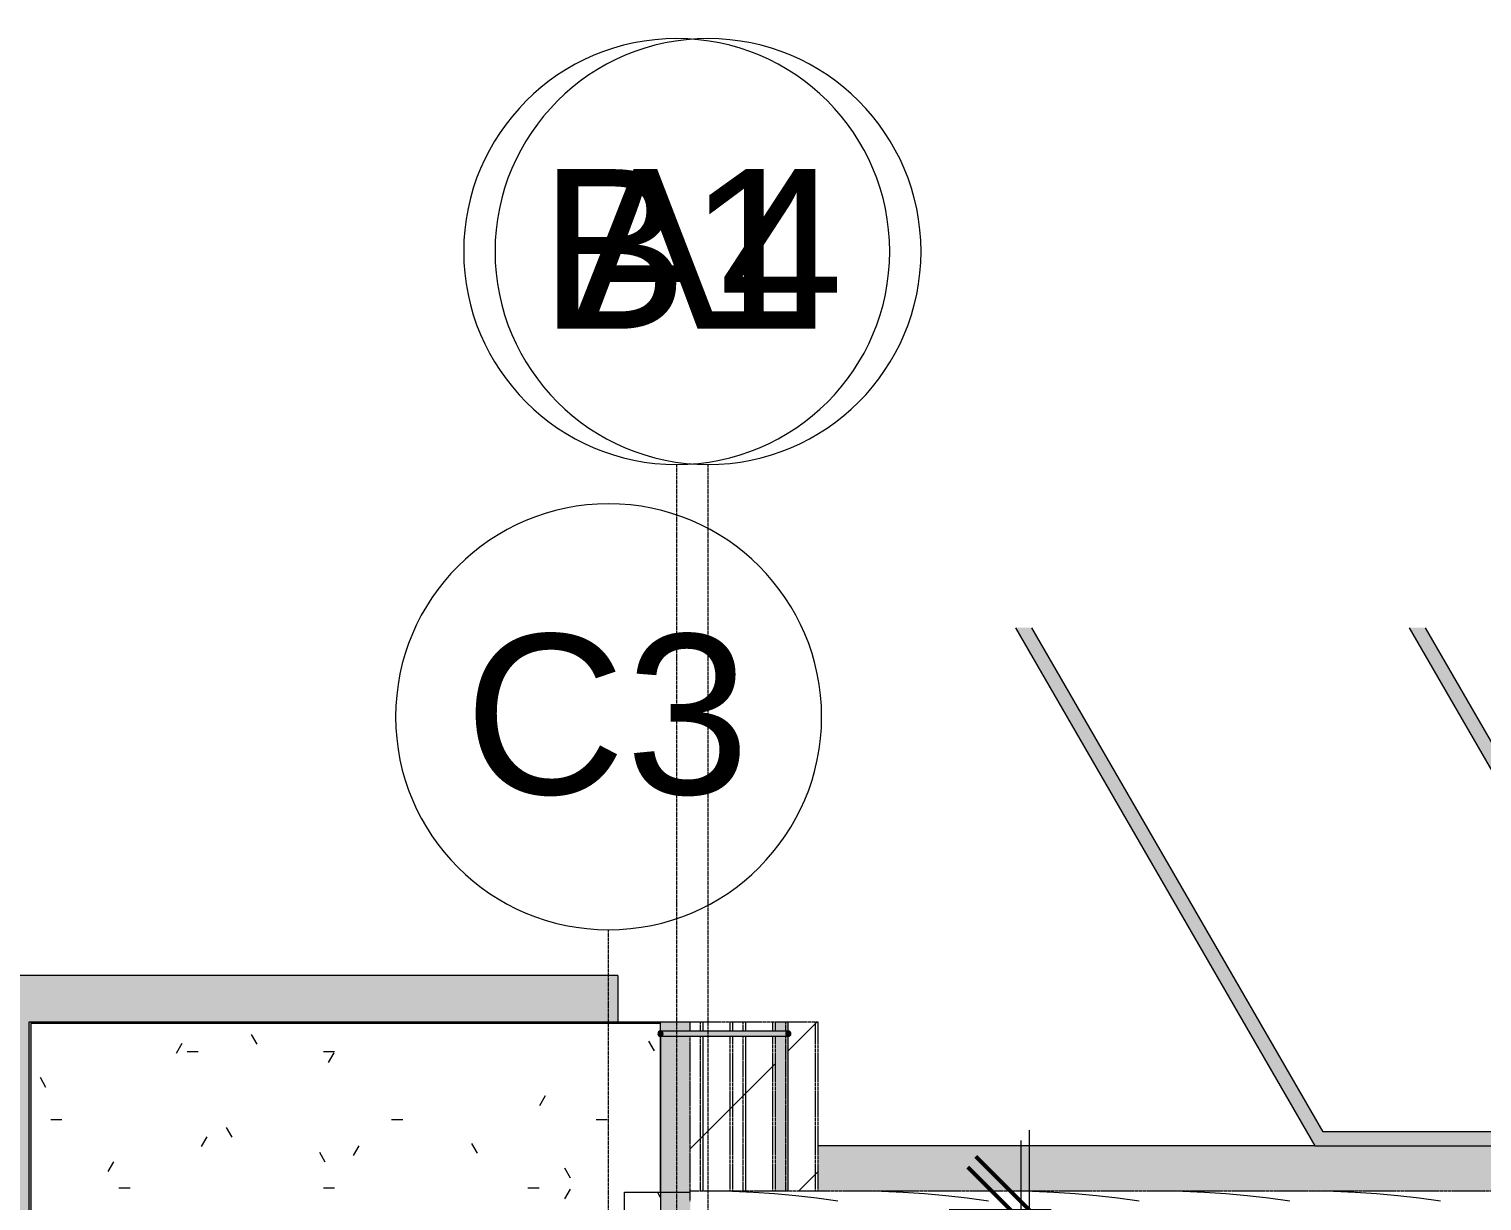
# Model space of a CAD drawing. Header units: inches. Extents: x -4124 to 1943, y 10204 to 12096.
# Drawn here: x -3212.5 to -2803.2, y 11765.9 to 12096.1 of the extents above; entities that cross this region are included whole.
import ezdxf

# ---------------------------------------------------------------- set-up
doc = ezdxf.new("R2010")
doc.units = ezdxf.units.IN
doc.header["$MEASUREMENT"] = 0
for name, pattern in [('Demolished', [0.1875, 0.125, -0.0625]), ('Grid Line 1_2_', [0.875, 0.5, -0.125, 0.125, -0.125]), ('Overhead 1_16_', [0.101562, 0.0625, -0.039062])]:
    doc.linetypes.add(name, pattern=pattern)
for name, color, linetype, lineweight in [('A-ANNO-DIMS', 211, 'Continuous', 9), ('A-ANNO-DIMS-240', 211, 'Continuous', 9), ('A-FLOR-HRAL', 11, 'Demolished', 9), ('A-ROOF', 132, 'Demolished', 9), ('A-ROOF-PATT', 132, 'Demolished', 9), ('C-BLDG-PADS', 91, 'Continuous', 9), ('C-PRKG', 3, 'Continuous', 9), ('S-FNDN', 32, 'Continuous', 9), ('S-GRID', 1, 'Continuous', 9), ('S-GRID-IDEN', 1, 'Continuous', 9), ('S-STRS', 31, 'Demolished', 9)]:
    doc.layers.add(name, color=color, linetype=linetype, lineweight=lineweight)
doc.styles.add('Arial', font='arial.ttf', dxfattribs={"height": 45})
doc.styles.add('Century Gothic_1', font='ufonts.com_century-gothic.ttf', dxfattribs={"height": 22.5})
doc.dimstyles.new('OD__1__Tol__', dxfattribs={"dimscale": 12, "dimtxt": 23.493786, "dimasz": 2.5, "dimexe": 1.875, "dimexo": 1.25, "dimgap": 0.3125, "dimtad": 1, "dimdec": 0, "dimzin": 3, "dimdsep": 46, "dimlunit": 4, "dimtxsty": 'Century Gothic_1', "dimblk1": 'OBLIQUE', "dimblk2": 'OBLIQUE', "dimsah": 1, "dimcen": 0.09, "dimdle": 1.875, "dimazin": 0, "dimtfac": 1, "dimtdec": 4, "dimtix": 1, "dimtmove": 0, "dimatfit": 3, "dimfxl": 1, "dimtvp": 1, "dimtfill": 1, "dimfrac": 2, "dimtolj": 1, "dimtzin": 0, "dimarcsym": 2})
pattern_1 = [(45, (0, 0), (-21.2132, 21.2132), [])]

# ---------------------------------------------------------------- blocks, each defined once
blk = doc.blocks.new('FP_15-DEMO PLAN - 1ST FLOOR')
at = {"layer": 'A-ROOF', "color": 10}
blk.add_line((-1585.45, 11768.64), (-3026.2, 11768.64), dxfattribs=at)
at = {"layer": 'A-ROOF-PATT', "color": 20, "linetype": 'Continuous'}
for p, q in [((-3020.26, 11768.75), (-3014.32, 11768.64)), ((-3014.32, 11768.64), (-3008.37, 11768.4)), ((-3008.37, 11768.4), (-3002.43, 11768)), ((-3002.43, 11768), (-2996.48, 11767.47)), ((-2996.48, 11767.47), (-2990.54, 11766.79)), ((-2990.54, 11766.79), (-2984.59, 11765.97)), ((-2978.28, 11768.75), (-2972.26, 11768.66)), ((-2972.26, 11768.66), (-2966.24, 11768.41)), ((-2966.24, 11768.41), (-2960.22, 11768.02)), ((-2960.22, 11768.02), (-2954.2, 11767.48)), ((-2954.2, 11767.48), (-2948.19, 11766.8)), ((-2948.19, 11766.8), (-2942.17, 11765.97)), ((-2935.85, 11768.75), (-2929.83, 11768.66)), ((-2929.83, 11768.66), (-2923.81, 11768.41)), ((-2923.81, 11768.41), (-2917.8, 11768.02)), ((-2917.8, 11768.02), (-2911.78, 11767.48)), ((-2911.78, 11767.48), (-2905.76, 11766.8)), ((-2905.76, 11766.8), (-2899.74, 11765.97)), ((-2893.42, 11768.75), (-2887.41, 11768.66)), ((-2887.41, 11768.66), (-2881.39, 11768.41)), ((-2881.39, 11768.41), (-2875.37, 11768.02)), ((-2875.37, 11768.02), (-2869.35, 11767.48)), ((-2869.35, 11767.48), (-2863.33, 11766.8)), ((-2863.33, 11766.8), (-2857.32, 11765.97)), ((-2851, 11768.75), (-2844.98, 11768.66)), ((-2844.98, 11768.66), (-2838.96, 11768.41)), ((-2838.96, 11768.41), (-2832.94, 11768.02)), ((-2832.94, 11768.02), (-2826.93, 11767.48)), ((-2826.93, 11767.48), (-2820.91, 11766.8)), ((-2820.91, 11766.8), (-2814.89, 11765.97)), ((-2808.57, 11768.75), (-2802.55, 11768.66))]:
    blk.add_line(p, q, dxfattribs=at)
blk = doc.blocks.new('Railing - Lapeyre - 1 1_2_ Post-1355956-DEMO PLAN - 1ST FLOOR')
at = {"layer": 'A-FLOR-HRAL', "linetype": 'Continuous'}
blk.add_hatch(color=254, dxfattribs=at).paths.add_polyline_path([(0.72, -0.19), (0.72, 0.19), (0.37, 0.65), (0, 0.75), (-0.53, 0.53), (-0.75, 0), (-0.72, -0.19), (-0.38, -0.65), (0, -0.75), (0.53, -0.53)], flags=0)
for start, end in [(360, 180), (180, 360)]:
    blk.add_arc((0, 0), 0.75, start, end, dxfattribs=at)
blk = doc.blocks.new('Railing - Lapeyre - 1 1_2_ Post-1355958-DEMO PLAN - 1ST FLOOR')
at = {"layer": 'A-FLOR-HRAL', "linetype": 'Continuous'}
blk.add_hatch(color=254, dxfattribs=at).paths.add_polyline_path([(0.72, -0.19), (0.72, 0.19), (0.37, 0.65), (0, 0.75), (-0.53, 0.53), (-0.75, 0), (-0.72, -0.19), (-0.38, -0.65), (0, -0.75), (0.53, -0.53)], flags=0)
for start, end in [(360, 180), (180, 360)]:
    blk.add_arc((0, 0), 0.75, start, end, dxfattribs=at)
blk = doc.blocks.new('Railing - Railing-1379388-DEMO PLAN - 1ST FLOOR')
at = {"layer": 'A-FLOR-HRAL', "linetype": 'Continuous'}
blk.add_hatch(color=254, dxfattribs=at).paths.add_polyline_path([(-3026.21, 11812.27), (-2998.77, 11812.3), (-2999.11, 11812.49), (-2999.33, 11813.02), (-2999.23, 11813.4), (-2998.77, 11813.77), (-3034.38, 11813.75), (-3034.05, 11813.55), (-3033.83, 11813.02), (-3034.05, 11812.49), (-3034.38, 11812.27), (-3034.05, 11812.27)], flags=0)
for p, q in [((-2998.58, 11813.77), (-3034.58, 11813.77)), ((-2998.58, 11812.27), (-3034.58, 11812.27))]:
    blk.add_line(p, q, dxfattribs=at)
at = {"rotation": 270}
for name, p in [('Railing - Lapeyre - 1 1_2_ Post-1355958-DEMO PLAN - 1ST FLOOR', (-3034.58, 11813.02)), ('Railing - Lapeyre - 1 1_2_ Post-1355956-DEMO PLAN - 1ST FLOOR', (-2998.58, 11813.02))]:
    blk.add_blockref(name, p, dxfattribs=at)
blk = doc.blocks.new('321723 - Pavement Markings - Parking - Angled - EXISTING _8X18_ 60º-1523241-DEMO PLAN - 1ST FLOOR')
at = {"layer": 'C-PRKG'}
h = blk.add_hatch(color=254, dxfattribs=at)
h.paths.add_polyline_path([(669.73, 0), (668.57, -2), (672.04, -4)], flags=0)
h.paths.add_polyline_path([(558.88, 0), (554.26, 0), (638.56, -146.02), (639.6, -146.02), (561.18, -4), (557.72, -2)], flags=0)
h.paths.add_polyline_path([(665.11, 0), (558.88, 0), (561.18, -4), (667.42, -4), (665.2, -0.17)], flags=0)
h.paths.add_polyline_path([(672.04, -4), (750.45, -146.02), (754.03, -146.02), (716.55, -81.1)], flags=0)
h = blk.add_hatch(color=254, dxfattribs=at)
h.paths.add_polyline_path([(669.73, 0), (665.11, 0), (749.41, -146.02), (750.45, -146.02), (672.04, -4), (668.57, -2)], flags=0)
h.paths.add_polyline_path([(778.27, 0), (669.73, 0), (672.04, -4), (778.27, -4), (860.27, -146.02), (864.89, -146.02), (780.58, 0)], flags=0)
for p, q in [((665.11, 0), (749.41, -146.02)), ((780.58, 0), (665.11, 0)), ((754.03, -146.02), (669.73, 0)), ((864.89, -146.02), (780.58, 0)), ((667.42, -4), (749.41, -146.02)), ((754.03, -146.02), (672.04, -4)), ((672.04, -4), (778.27, -4)), ((778.27, -4), (860.27, -146.02))]:
    blk.add_line(p, q, dxfattribs=at)
blk = doc.blocks.new('Grid - Grid Head - Circle-50561-DEMO PLAN - 1ST FLOOR')
at = {"layer": 'S-GRID-IDEN'}
for start, end in [(360, 180), (180, 360)]:
    blk.add_arc((0, 0), 0.25, start, end, dxfattribs=at)
blk = doc.blocks.new('DIMBLOCK1-DEMO PLAN - 1ST FLOOR')
at = {"layer": 'A-ANNO-DIMS-240'}
for p, q in [((-2933.04, 10777.9), (-2933.04, 11782.9)), ((-2939.25, 11760.4), (-2910.54, 11760.4)), ((-2933.04, 11760.4), (-2939.25, 11760.4)), ((-2939.25, 10800.4), (-2910.54, 10800.4)), ((-2933.04, 10800.4), (-2939.25, 10800.4))]:
    blk.add_line(p, q, dxfattribs=at)
at = {"layer": 'A-ANNO-DIMS-240', "lineweight": 50}
for p, q in [((-2933.04, 11760.4), (-2948.04, 11775.4)), ((-2933.04, 11760.4), (-2918.04, 11745.4)), ((-2933.04, 10800.4), (-2948.04, 10815.4)), ((-2933.04, 10800.4), (-2918.04, 10785.4))]:
    blk.add_line(p, q, dxfattribs=at)
at = {"layer": 'A-ANNO-DIMS-240', "color": 0, "insert": (-2965.63, 11232.29), "char_height": 22.5, "width": 115.4552, "attachment_point": 1, "rotation": 90, "line_spacing_factor": 0.984502, "style": 'Century Gothic_1', "bg_fill": 3, "box_fill_scale": 1.25, "bg_fill_color": 256, "bg_fill_true_color": 13158600, "bg_fill_transparency": 0}
blk.add_mtext('80\' - 0"', dxfattribs=at)
blk = doc.blocks.new('_Oblique')
at = {"color": 0, "linetype": 'ByBlock', "lineweight": -2}
blk.add_line((-0.5, -0.5), (0.5, 0.5), dxfattribs=at)
blk = doc.blocks.new('DIMBLOCK4-DEMO PLAN - 1ST FLOOR')
at = {"layer": 'A-ANNO-DIMS-240'}
for p, q in [((-2930.73, 11785.9), (-2930.73, 11274.52)), ((-2924.52, 11763.4), (-2953.23, 11763.4)), ((-2930.73, 11763.4), (-2924.52, 11763.4)), ((-3024.95, 11274.52), (-2908.23, 11274.52)), ((-2930.73, 11274.52), (-3024.95, 11274.52))]:
    blk.add_line(p, q, dxfattribs=at)
at = {"layer": 'A-ANNO-DIMS-240', "lineweight": 50}
for p, q in [((-2930.73, 11763.4), (-2945.73, 11778.4)), ((-2930.73, 11763.4), (-2915.73, 11748.4)), ((-2930.73, 11274.52), (-2945.73, 11289.52)), ((-2930.73, 11274.52), (-2915.73, 11259.52))]:
    blk.add_line(p, q, dxfattribs=at)
at = {"layer": 'A-ANNO-DIMS-240', "color": 0, "insert": (-2963.32, 11470.85), "char_height": 22.5, "width": 115.4552, "attachment_point": 1, "rotation": 90, "line_spacing_factor": 0.984502, "style": 'Century Gothic_1', "bg_fill": 3, "box_fill_scale": 1.25, "bg_fill_color": 256, "bg_fill_true_color": 13158600, "bg_fill_transparency": 0}
blk.add_mtext('40\' - 9"', dxfattribs=at)

msp = doc.modelspace()

# ---------------------------------------------------------------- hatches: boundary and pattern name
at = {"layer": 'C-BLDG-PADS'}
h = msp.add_hatch(dxfattribs=at)
h.set_pattern_fill('FP_34', style=0, pattern_type=2)
h.set_pattern_definition([(0, (0, 0), (76.8, 19.2), [3.168, -54.432, 3.168, -54.432, -307.2]), (0, (0, 0), (76.8, 19.2), [-115.2, 3.168, -112.032, 3.168, -54.432, -134.4]), (0, (0, 0), (76.8, 19.2), [-288, 3.168, -35.232, 3.168, -92.832]), (120, (28.8, 9.6), (-55.027688, 56.91075), [3.168, -54.432, 3.168, -54.432, -307.2]), (120, (28.8, 9.6), (-55.027688, 56.91075), [-115.2, 3.168, -112.032, 3.168, -54.432, -134.4]), (120, (28.8, 9.6), (-55.027688, 56.91075), [-288, 3.168, -35.232, 3.168, -92.832]), (240, (38.4, 48), (-21.772312, -76.11075), [3.168, -54.432, 3.168, -54.432, -307.2]), (240, (38.4, 48), (-21.772312, -76.11075), [-115.2, 3.168, -112.032, 3.168, -54.432, -134.4]), (240, (38.4, 48), (-21.772312, -76.11075), [-288, 3.168, -35.232, 3.168, -92.832])])
h.paths.add_polyline_path([(-3036.95, 11458.77), (-3034.58, 11458.77), (-3034.66, 11600.11), (-3035.25, 11600.11), (-3035.25, 11601.11), (-3034.58, 11601.11), (-3034.66, 11701.68), (-3035.25, 11701.68), (-3035.25, 11702.68), (-3034.58, 11702.68), (-3034.58, 11812.3), (-3034.77, 11812.3), (-3035.11, 11812.49), (-3035.33, 11813.02), (-3035.23, 11813.4), (-3034.58, 11814), (-3034.58, 11815.9), (-3211.95, 11815.9), (-3211.95, 11458.77), (-3042.95, 11458.77), (-3042.95, 11504.9), (-3036.95, 11504.9)], flags=0)
h.paths.add_polyline_path([(-3036.95, 11544.9), (-3042.95, 11544.9), (-3042.95, 11602.4), (-3036.95, 11602.4), (-3036.95, 11601.4)], flags=0)
h.paths.add_polyline_path([(-3034.6, 11601.4), (-3036.6, 11601.4), (-3036.54, 11701.4), (-3034.6, 11701.4), (-3034.6, 11602.4)], flags=0)
h.paths.add_polyline_path([(-3036.95, 11700.4), (-3042.95, 11700.4), (-3042.95, 11757.19), (-3036.95, 11757.19), (-3036.95, 11701.4)], flags=0)
at = {"layer": 'S-FNDN'}
for color, points in [(254, [(-3225.45, 11469.52), (-3212.45, 11469.52), (-3212.45, 11816.4), (-3189.45, 11816.4), (-3189.45, 11829.4), (-3225.45, 11829.4), (-3225.45, 11511.95)]), (7, [(-3120.74, 11816.4), (-3046.58, 11816.4), (-3046.58, 11829.4), (-3189.45, 11829.4), (-3189.45, 11816.4)]), (254, [(-3212.39, 11458.77), (-3211.95, 11458.77), (-3211.95, 11815.9), (-3202.45, 11815.9), (-3202.45, 11816.4), (-3212.45, 11816.4), (-3212.45, 11458.77)]), (7, [(-3202.45, 11815.9), (-3046.58, 11815.9), (-3046.58, 11816.4), (-3202.45, 11816.4)])]:
    msp.add_hatch(color=color, dxfattribs=at).paths.add_polyline_path(points, flags=0)
at = {"layer": 'S-FNDN', "linetype": 'Demolished'}
h = msp.add_hatch(dxfattribs=at)
h.set_pattern_fill('FP_24', color=20, style=0, pattern_type=2)
h.set_pattern_definition(pattern_1)
h.paths.add_polyline_path([(-3046.58, 11815.9), (-3034.58, 11815.9), (-3034.58, 11816.4), (-3046.58, 11816.4)], flags=0)
at = {"layer": 'S-FNDN'}
h = msp.add_hatch(color=254, dxfattribs=at)
h.paths.add_polyline_path([(-1918.7, 11768.4), (-1875.2, 11768.4), (-1875.2, 11768.52), (-1918.7, 11768.51)], flags=0)
h.paths.add_polyline_path([(-2731.96, 11768.64), (-1599.64, 11768.64), (-1599.64, 11774.15), (-1585.45, 11774.15), (-1585.45, 11781.4), (-1724.15, 11781.4), (-1723, 11778.92), (-1797.92, 11778.92), (-1797.92, 11781.4), (-2990.21, 11781.4), (-2990.21, 11768.64), (-2734.81, 11768.64)], flags=0)
h = msp.add_hatch(color=254, dxfattribs=at)
h.paths.add_polyline_path([(-1819.14, 11763.4), (-1747.14, 11763.4), (-1747.14, 11767.4), (-1819.14, 11767.3), (-1819.14, 11765.13)], flags=0)
h.paths.add_polyline_path([(-3026.2, 11763.4), (-3026.2, 11768.4), (-3034.58, 11768.4), (-3034.58, 11763.4)], flags=0)
h.paths.add_polyline_path([(-1876.88, 11763.4), (-1875.2, 11763.4), (-1875.2, 11768.4), (-1918.7, 11768.4), (-1918.7, 11763.4), (-1887.33, 11763.4)], flags=0)
at = {"layer": 'S-STRS', "linetype": 'Continuous'}
h = msp.add_hatch(color=7, dxfattribs=at)
h.paths.add_polyline_path([(-3034.58, 11768.4), (-3026.21, 11768.4), (-3026.21, 11812.27), (-3034.58, 11812.27), (-3034.58, 11768.51)], flags=0)
h.paths.add_polyline_path([(-3034.38, 11813.77), (-3026.21, 11813.77), (-3026.21, 11816.27), (-3034.58, 11816.27), (-3034.58, 11813.77)], flags=0)
at = {"layer": 'S-STRS'}
h = msp.add_hatch(dxfattribs=at)
h.set_pattern_fill('FP_24', color=20, style=0, pattern_type=2)
h.set_pattern_definition(pattern_1)
h.paths.add_polyline_path([(-3026.21, 11768.4), (-3026.2, 11768.4), (-3026.2, 11768.64), (-3014.21, 11768.64), (-3014.21, 11812.27), (-3026.21, 11812.27), (-3026.21, 11768.51)], flags=0)
h.paths.add_polyline_path([(-3026.21, 11813.77), (-3014.21, 11813.77), (-3014.21, 11816.27), (-3026.21, 11816.27)], flags=0)
h = msp.add_hatch(dxfattribs=at)
h.set_pattern_fill('FP_24', color=20, style=0, pattern_type=2)
h.set_pattern_definition(pattern_1)
h.paths.add_polyline_path([(-3002.21, 11768.64), (-3002.21, 11812.27), (-3014.21, 11812.27), (-3014.21, 11768.64)], flags=0)
h.paths.add_polyline_path([(-3014.21, 11813.77), (-3002.21, 11813.77), (-3002.21, 11816.27), (-3014.21, 11816.27)], flags=0)
at = {"layer": 'S-STRS', "linetype": 'Continuous'}
h = msp.add_hatch(color=7, dxfattribs=at)
h.paths.add_polyline_path([(-2998.58, 11768.64), (-2998.58, 11812.27), (-3002.21, 11812.27), (-3002.21, 11768.64)], flags=0)
h.paths.add_polyline_path([(-2999.33, 11813.77), (-2998.58, 11813.77), (-2998.58, 11816.27), (-3002.21, 11816.27), (-3002.21, 11813.77)], flags=0)
at = {"layer": 'S-STRS'}
h = msp.add_hatch(dxfattribs=at)
h.set_pattern_fill('FP_24', color=20, style=0, pattern_type=2)
h.set_pattern_definition(pattern_1)
h.paths.add_polyline_path([(-2990.21, 11768.64), (-2990.21, 11816.27), (-2998.58, 11816.27), (-2998.58, 11813.77), (-2998.38, 11813.75), (-2998.05, 11813.55), (-2997.83, 11813.02), (-2998.05, 11812.49), (-2998.58, 11812.27), (-2998.58, 11768.64)], flags=0)

# ---------------------------------------------------------------- linework, layer by layer
at = {"layer": 'A-ROOF', "color": 10}
msp.add_line((-3026.2, 11765.86), (-3026.2, 11768.64), dxfattribs=at)
at = {"layer": 'C-BLDG-PADS'}
for p, q in [((-3034.58, 11815.9), (-3211.95, 11815.9)), ((-3211.95, 11815.9), (-3211.95, 11458.77)), ((-3034.58, 11813.77), (-3034.58, 11815.9)), ((-3034.58, 11812.27), (-3034.58, 11702.68))]:
    msp.add_line(p, q, dxfattribs=at)
at = {"layer": 'S-FNDN'}
for p, q in [((-3046.58, 11829.4), (-3225.45, 11829.4)), ((-3046.58, 11829.4), (-3046.58, 11815.9)), ((-3212.45, 11458.77), (-3212.45, 11816.4)), ((-3212.45, 11816.4), (-3034.58, 11816.4)), ((-2850.28, 11781.4), (-2990.21, 11781.4)), ((-3044.7, 11768.4), (-3026.2, 11768.4)), ((-3044.7, 11278.12), (-3044.7, 11768.4))]:
    msp.add_line(p, q, dxfattribs=at)
at = {"layer": 'S-FNDN', "color": 10, "linetype": 'Demolished'}
msp.add_line((-3034.58, 11816.4), (-3034.58, 11815.9), dxfattribs=at)
at = {"layer": 'S-GRID', "linetype": 'Grid Line 1_2_'}
for p, q in [((-3030.02, 10327.11), (-3030.02, 11973.42)), ((-3021.2, 10327.11), (-3021.2, 11973.42)), ((-3049.2, 10413.09), (-3049.2, 11842.32))]:
    msp.add_line(p, q, dxfattribs=at)
at = {"layer": 'S-STRS', "linetype": 'Continuous'}
for p, q in [((-3034.58, 11813.77), (-3034.58, 11816.27)), ((-3022.58, 11816.27), (-3034.58, 11816.27)), ((-3022.58, 11813.77), (-3022.58, 11816.27)), ((-3010.58, 11816.27), (-3014.21, 11816.27)), ((-3010.58, 11813.77), (-3010.58, 11816.27)), ((-2998.58, 11816.27), (-3002.21, 11816.27)), ((-2998.58, 11813.77), (-2998.58, 11816.27)), ((-3034.58, 11768.27), (-3034.58, 11812.27)), ((-3022.58, 11768.64), (-3022.58, 11812.27)), ((-3010.58, 11768.64), (-3010.58, 11812.27)), ((-2998.58, 11768.64), (-2998.58, 11812.27))]:
    msp.add_line(p, q, dxfattribs=at)
at = {"layer": 'S-STRS', "color": 10}
for p, q in [((-3026.21, 11813.77), (-3026.21, 11816.27)), ((-3014.21, 11816.27), (-3026.21, 11816.27)), ((-3014.96, 11813.77), (-3014.96, 11816.27)), ((-3002.21, 11816.27), (-3014.21, 11816.27)), ((-3014.21, 11813.77), (-3014.21, 11816.27)), ((-3002.96, 11813.77), (-3002.96, 11816.27)), ((-2990.21, 11816.27), (-3002.21, 11816.27)), ((-3002.21, 11813.77), (-3002.21, 11816.27)), ((-2990.96, 11768.64), (-2990.96, 11816.27)), ((-2990.21, 11768.64), (-2990.21, 11816.27)), ((-3026.21, 11768.27), (-3026.21, 11812.27)), ((-3014.96, 11768.64), (-3014.96, 11812.27)), ((-3014.21, 11768.64), (-3014.21, 11812.27)), ((-3002.96, 11768.64), (-3002.96, 11812.27)), ((-3002.21, 11768.64), (-3002.21, 11812.27))]:
    msp.add_line(p, q, dxfattribs=at)
at = {"layer": 'S-STRS', "linetype": 'Overhead 1_16_'}
for p, q in [((-3023.33, 11813.77), (-3023.33, 11816.27)), ((-3011.33, 11813.77), (-3011.33, 11816.27)), ((-2999.33, 11813.77), (-2999.33, 11816.27)), ((-3023.33, 11768.64), (-3023.33, 11812.27)), ((-3011.33, 11768.64), (-3011.33, 11812.27)), ((-2999.33, 11768.64), (-2999.33, 11812.27))]:
    msp.add_line(p, q, dxfattribs=at)

# ---------------------------------------------------------------- block references
at = {"layer": 'A-FLOR-HRAL', "linetype": 'Continuous'}
msp.add_blockref('Railing - Railing-1379388-DEMO PLAN - 1ST FLOOR', (0, 0), dxfattribs=at)
at = {"layer": 'A-ROOF', "color": 10}
msp.add_blockref('FP_15-DEMO PLAN - 1ST FLOOR', (0, 0), dxfattribs=at)
at = {"layer": 'C-PRKG', "rotation": 180}
msp.add_blockref('321723 - Pavement Markings - Parking - Angled - EXISTING _8X18_ 60º-1523241-DEMO PLAN - 1ST FLOOR', (-2069.7, 11781.4), dxfattribs=at)
at = {"layer": 'S-GRID-IDEN', "xscale": 239.9999999999998, "yscale": 239.9999999999998, "zscale": 239.9999999999998}
for p in [(-3030.02, 12033.42), (-3021.2, 12033.42), (-3049.2, 11902.32)]:
    msp.add_blockref('Grid - Grid Head - Circle-50561-DEMO PLAN - 1ST FLOOR', p, dxfattribs=at)

# ---------------------------------------------------------------- texts
at = {"layer": 'S-GRID-IDEN', "char_height": 45, "attachment_point": 1, "style": 'Arial'}
for s, insert, width in [('B1', (-3068.77, 12056.64), 93.1725), ('A4', (-3059.95, 12056.64), 93.1725), ('C3', (-3089.84, 11925.54), 97.7175)]:
    msp.add_mtext(s, dxfattribs=dict(at, insert=insert, width=width))

# ---------------------------------------------------------------- next in the draw order: dimensions: what is measured, and where the dimension line sits
at = {"layer": 'A-ANNO-DIMS'}
dim = msp.add_linear_dim(base=(-2933.04, 11760.4), p1=(-2954.25, 10800.4), p2=(-2954.25, 11760.4), angle=90, dimstyle='OD__1__Tol__', override={"dimpost": '<>', "dimfxl": 960.000001}, dxfattribs=at)
dim.commit()
dim.dimension.update_dxf_attribs({"geometry": 'DIMBLOCK1-DEMO PLAN - 1ST FLOOR', "text_midpoint": (-2948.6, 11280.4)})

# ---------------------------------------------------------------- next in the draw order: dimensions: what is measured, and where the dimension line sits
dim = msp.add_linear_dim(base=(-2930.73, 11274.52), p1=(-2909.52, 11763.4), p2=(-3039.95, 11274.52), angle=90, dimstyle='OD__1__Tol__', override={"dimpost": '<>', "dimfxl": 505.976713}, dxfattribs=at)
dim.commit()
dim.dimension.update_dxf_attribs({"geometry": 'DIMBLOCK4-DEMO PLAN - 1ST FLOOR', "text_midpoint": (-2946.3, 11518.96)})

doc.saveas('drawing.dxf')
